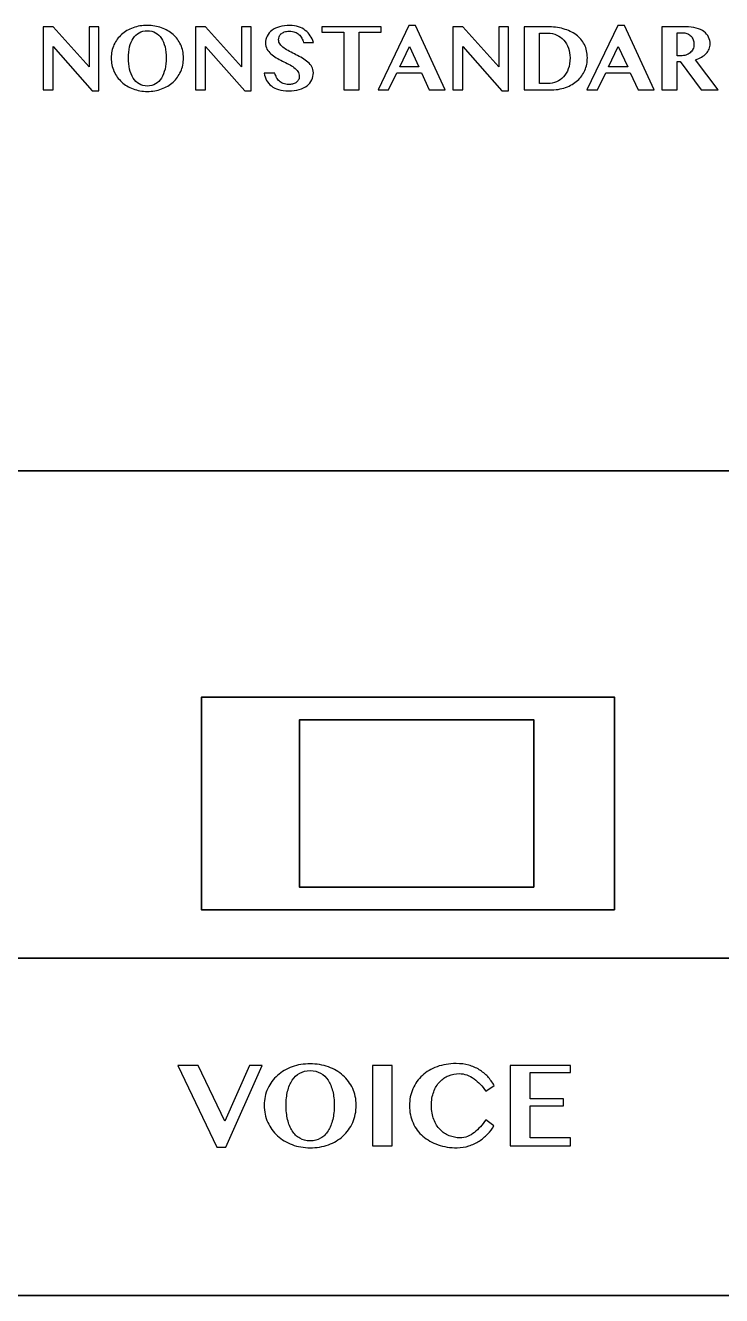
# Model space of a CAD drawing. Header units: millimetres. Extents: x -62 to 70, y -68 to 76.
# Drawn here: x -16.96 to 3.84, y -68.2 to -30.26 of the extents above; entities that cross this region are included whole.
import ezdxf

# ---------------------------------------------------------------- set-up
doc = ezdxf.new("R2010")
doc.units = ezdxf.units.MM
doc.header["$MEASUREMENT"] = 0
for name, color, linetype in [('Decorations', 7, 'Continuous'), ('Gold Things', 7, 'Continuous'), ('Parts Outlines', 7, 'Continuous'), ('Text', 7, 'Continuous')]:
    doc.layers.add(name, color=color, linetype=linetype)

msp = doc.modelspace()

# ---------------------------------------------------------------- linework, layer by layer
at = {"layer": 'Decorations', "color": 250, "lineweight": 35}
msp.add_open_spline([(47.2136, -54.2395), (47.2136, -54.2395), (47.2136, -54.9451), (47.2136, -54.9451), (47.2136, -54.9451), (47.2136, -54.9451), (47.2136, -60.901), (47.2136, -60.901), (47.2136, -60.901), (47.2136, -60.901), (49.0347, -62.9122), (49.0347, -62.9122), (49.0347, -62.9122), (49.0347, -62.9122), (49.0347, -67.3805), (49.0347, -67.3805), (49.0347, -67.3805), (49.0347, -67.3805), (49.0347, -68.2039), (49.0347, -68.2039), (49.0347, -68.2039), (49.0347, -68.2039), (-41.5673, -68.2039), (-41.5673, -68.2039), (-41.5673, -68.2039), (-41.5673, -68.2039), (-41.5673, -62.9122), (-41.5673, -62.9122), (-41.5673, -62.9122), (-41.5673, -62.9122), (-39.7462, -61.0746), (-39.7462, -61.0746), (-39.7462, -61.0746), (-39.7462, -61.0746), (-39.7462, -54.4456), (-39.7462, -54.4456)], degree=3, knots=[0, 0, 0, 0, 0.1, 0.1, 0.1, 0.1, 0.2, 0.2, 0.2, 0.2, 0.3, 0.3, 0.3, 0.3, 0.4, 0.4, 0.4, 0.4, 0.5, 0.5, 0.5, 0.5, 0.6, 0.6, 0.6, 0.6, 0.7, 0.7, 0.7, 0.7, 0.8, 0.8, 0.8, 0.8, 1, 1, 1, 1], dxfattribs=at)
at = {"layer": 'Gold Things', "color": 41, "lineweight": 35}
msp.add_open_spline([(-36.2479, -46.6548), (-36.2479, -46.6548), (-37.1078, -46.6255), (-37.1078, -46.6255), (-37.1078, -46.6255), (-37.1078, -46.6255), (-37.1078, -48.5834), (-37.1078, -48.5834), (-37.1078, -48.5834), (-37.1078, -48.5834), (-37.1078, -58.1201), (-37.1078, -58.1201), (-37.1078, -58.1201), (-37.1078, -58.1201), (44.8909, -58.1201), (44.8909, -58.1201), (44.8909, -58.1201), (44.8909, -58.1201), (44.8909, -50.7118), (44.8909, -50.7118), (44.8909, -50.7118), (44.8909, -50.7118), (44.8909, -48.9479), (44.8909, -48.9479), (44.8909, -48.9479), (44.8909, -48.9479), (44.8909, -46.9415), (44.8909, -46.9415), (44.8909, -46.9415), (44.8909, -46.9415), (44.0972, -46.9194), (44.0972, -46.9194), (44.0972, -46.9194), (35.6305, -51.0645), (29.6088, -43.568), (29.6088, -43.568), (29.6088, -43.568), (29.6088, -43.568), (-21.4312, -43.568), (-21.4312, -43.568), (-21.4312, -43.568), (-21.4312, -43.568), (-25.7527, -50.8592), (-34.7486, -47.5664), (-34.7486, -47.5664), (-34.7486, -47.5664), (-36.2479, -46.6548), (-36.2479, -46.6548)], degree=3, knots=[0, 0, 0, 0, 0.0769231, 0.0769231, 0.0769231, 0.0769231, 0.1538462, 0.1538462, 0.1538462, 0.1538462, 0.2307692, 0.2307692, 0.2307692, 0.2307692, 0.3076923, 0.3076923, 0.3076923, 0.3076923, 0.3846154, 0.3846154, 0.3846154, 0.3846154, 0.4615385, 0.4615385, 0.4615385, 0.4615385, 0.5384615, 0.5384615, 0.5384615, 0.5384615, 0.6153846, 0.6153846, 0.6153846, 0.6153846, 0.6923077, 0.6923077, 0.6923077, 0.6923077, 0.7692308, 0.7692308, 0.7692308, 0.7692308, 0.8461538, 0.8461538, 0.8461538, 0.8461538, 1, 1, 1, 1], dxfattribs=at)
at = {"layer": 'Gold Things', "color": 7, "lineweight": 35}
msp.add_open_spline([(0.647, -56.6797), (0.647, -56.6797), (-11.7003, -56.6797), (-11.7003, -56.6797), (-11.7003, -56.6797), (-11.7003, -56.6797), (-11.7003, -50.3297), (-11.7003, -50.3297), (-11.7003, -50.3297), (-11.7003, -50.3297), (0.647, -50.3297), (0.647, -50.3297), (0.647, -50.3297), (0.647, -50.3297), (0.647, -56.6797), (0.647, -56.6797)], degree=3, knots=[0, 0, 0, 0, 0.2, 0.2, 0.2, 0.2, 0.4, 0.4, 0.4, 0.4, 0.6, 0.6, 0.6, 0.6, 1, 1, 1, 1], dxfattribs=at)
at = {"layer": 'Gold Things', "color": 250, "lineweight": 35}
msp.add_open_spline([(47.3015, -54.2395), (47.3015, -54.2395), (47.3015, -54.9451), (47.3015, -54.9451), (47.3015, -54.9451), (47.3015, -54.9451), (47.3015, -60.901), (47.3015, -60.901), (47.3015, -60.901), (47.3015, -60.901), (49.1225, -62.9122), (49.1225, -62.9122), (49.1225, -62.9122), (49.1225, -62.9122), (49.1225, -67.3805), (49.1225, -67.3805), (49.1225, -67.3805), (49.1225, -67.3805), (49.1225, -68.2039), (49.1225, -68.2039), (49.1225, -68.2039), (49.1225, -68.2039), (-41.4794, -68.2039), (-41.4794, -68.2039), (-41.4794, -68.2039), (-41.4794, -68.2039), (-41.4794, -62.9122), (-41.4794, -62.9122), (-41.4794, -62.9122), (-41.4794, -62.9122), (-39.6583, -61.0746), (-39.6583, -61.0746), (-39.6583, -61.0746), (-39.6583, -61.0746), (-39.6583, -54.4456), (-39.6583, -54.4456)], degree=3, knots=[0, 0, 0, 0, 0.1, 0.1, 0.1, 0.1, 0.2, 0.2, 0.2, 0.2, 0.3, 0.3, 0.3, 0.3, 0.4, 0.4, 0.4, 0.4, 0.5, 0.5, 0.5, 0.5, 0.6, 0.6, 0.6, 0.6, 0.7, 0.7, 0.7, 0.7, 0.8, 0.8, 0.8, 0.8, 1, 1, 1, 1], dxfattribs=at)
at = {"layer": 'Parts Outlines', "color": 240, "lineweight": 35}
msp.add_open_spline([(-1.7687, -56.0048), (-1.7687, -56.0048), (-8.7687, -56.0048), (-8.7687, -56.0048), (-8.7687, -56.0048), (-8.7687, -56.0048), (-8.7687, -51.0046), (-8.7687, -51.0046), (-8.7687, -51.0046), (-8.7687, -51.0046), (-1.7687, -51.0046), (-1.7687, -51.0046), (-1.7687, -51.0046), (-1.7687, -51.0046), (-1.7687, -56.0048), (-1.7687, -56.0048)], degree=3, knots=[0, 0, 0, 0, 0.2, 0.2, 0.2, 0.2, 0.4, 0.4, 0.4, 0.4, 0.6, 0.6, 0.6, 0.6, 1, 1, 1, 1], dxfattribs=at)
at = {"layer": 'Parts Outlines', "color": 250, "lineweight": 35}
msp.add_open_spline([(47.2136, -54.2395), (47.2136, -54.2395), (47.2136, -54.9451), (47.2136, -54.9451), (47.2136, -54.9451), (47.2136, -54.9451), (47.2136, -60.901), (47.2136, -60.901), (47.2136, -60.901), (47.2136, -60.901), (49.0347, -62.9119), (49.0347, -62.9119), (49.0347, -62.9119), (49.0347, -62.9119), (49.0347, -67.3805), (49.0347, -67.3805), (49.0347, -67.3805), (49.0347, -67.3805), (49.0347, -68.2039), (49.0347, -68.2039), (49.0347, -68.2039), (49.0347, -68.2039), (-41.5673, -68.2039), (-41.5673, -68.2039), (-41.5673, -68.2039), (-41.5673, -68.2039), (-41.5673, -62.9122), (-41.5673, -62.9122), (-41.5673, -62.9122), (-41.5673, -62.9122), (-39.7462, -61.0746), (-39.7462, -61.0746), (-39.7462, -61.0746), (-39.7462, -61.0746), (-39.7462, -54.4456), (-39.7462, -54.4456)], degree=3, knots=[0, 0, 0, 0, 0.1, 0.1, 0.1, 0.1, 0.2, 0.2, 0.2, 0.2, 0.3, 0.3, 0.3, 0.3, 0.4, 0.4, 0.4, 0.4, 0.5, 0.5, 0.5, 0.5, 0.6, 0.6, 0.6, 0.6, 0.7, 0.7, 0.7, 0.7, 0.8, 0.8, 0.8, 0.8, 1, 1, 1, 1], dxfattribs=at)
at = {"layer": 'Text', "color": 250}
for points, knots in [([(-16.4279, -30.302), (-16.4279, -30.302), (-16.1304, -30.302), (-16.1304, -30.302), (-16.1304, -30.302), (-16.1304, -30.302), (-15.0541, -31.5036), (-15.0541, -31.5036), (-15.0541, -31.5036), (-15.0541, -31.5036), (-15.0541, -30.302), (-15.0541, -30.302), (-15.0541, -30.302), (-15.0541, -30.302), (-14.7642, -30.302), (-14.7642, -30.302), (-14.7642, -30.302), (-14.7642, -30.302), (-14.7642, -32.2195), (-14.7642, -32.2195), (-14.7642, -32.2195), (-14.7642, -32.2195), (-14.9632, -32.2195), (-14.9632, -32.2195), (-14.9632, -32.2195), (-14.9632, -32.2195), (-16.1342, -30.8932), (-16.1342, -30.8932), (-16.1342, -30.8932), (-16.1342, -30.8932), (-16.1342, -32.1913), (-16.1342, -32.1913), (-16.1342, -32.1913), (-16.1342, -32.1913), (-16.4279, -32.1913), (-16.4279, -32.1913), (-16.4279, -32.1913), (-16.4279, -32.1913), (-16.4279, -30.302), (-16.4279, -30.302)], [0, 0, 0, 0, 0.0909091, 0.0909091, 0.0909091, 0.0909091, 0.1818182, 0.1818182, 0.1818182, 0.1818182, 0.2727273, 0.2727273, 0.2727273, 0.2727273, 0.3636364, 0.3636364, 0.3636364, 0.3636364, 0.4545455, 0.4545455, 0.4545455, 0.4545455, 0.5454545, 0.5454545, 0.5454545, 0.5454545, 0.6363636, 0.6363636, 0.6363636, 0.6363636, 0.7272727, 0.7272727, 0.7272727, 0.7272727, 0.8181818, 0.8181818, 0.8181818, 0.8181818, 1, 1, 1, 1]), ([(-13.3185, -32.233), (-13.4713, -32.233), (-13.6134, -32.2085), (-13.7448, -32.1589), (-13.7448, -32.1589), (-13.8763, -32.11), (-13.9903, -32.0411), (-14.0868, -31.9525), (-14.0868, -31.9525), (-14.1836, -31.864), (-14.2595, -31.7589), (-14.3152, -31.637), (-14.3152, -31.637), (-14.3708, -31.515), (-14.3985, -31.381), (-14.3985, -31.2342), (-14.3985, -31.2342), (-14.3985, -31.0902), (-14.3708, -30.959), (-14.3152, -30.8401), (-14.3152, -30.8401), (-14.2595, -30.7216), (-14.1836, -30.6193), (-14.0868, -30.5335), (-14.0868, -30.5335), (-13.9903, -30.4474), (-13.8763, -30.3809), (-13.7448, -30.3333), (-13.7448, -30.3333), (-13.6134, -30.2861), (-13.4713, -30.2624), (-13.3185, -30.2624), (-13.3185, -30.2624), (-13.1669, -30.2624), (-13.0252, -30.2865), (-12.893, -30.3344), (-12.893, -30.3344), (-12.7611, -30.3823), (-12.6467, -30.4491), (-12.5502, -30.5342), (-12.5502, -30.5342), (-12.4534, -30.6196), (-12.3775, -30.7216), (-12.3218, -30.8401), (-12.3218, -30.8401), (-12.2662, -30.959), (-12.2385, -31.0892), (-12.2385, -31.2308), (-12.2385, -31.2308), (-12.2385, -31.381), (-12.2662, -31.5178), (-12.3218, -31.6408), (-12.3218, -31.6408), (-12.3775, -31.7641), (-12.4534, -31.8695), (-12.5502, -31.9574), (-12.5502, -31.9574), (-12.6467, -32.0452), (-12.7611, -32.1131), (-12.893, -32.161), (-12.893, -32.161), (-13.0252, -32.2088), (-13.1669, -32.233), (-13.3185, -32.233)], [0, 0, 0, 0, 0.0588235, 0.0588235, 0.0588235, 0.0588235, 0.1176471, 0.1176471, 0.1176471, 0.1176471, 0.1764706, 0.1764706, 0.1764706, 0.1764706, 0.2352941, 0.2352941, 0.2352941, 0.2352941, 0.2941176, 0.2941176, 0.2941176, 0.2941176, 0.3529412, 0.3529412, 0.3529412, 0.3529412, 0.4117647, 0.4117647, 0.4117647, 0.4117647, 0.4705882, 0.4705882, 0.4705882, 0.4705882, 0.5294118, 0.5294118, 0.5294118, 0.5294118, 0.5882353, 0.5882353, 0.5882353, 0.5882353, 0.6470588, 0.6470588, 0.6470588, 0.6470588, 0.7058824, 0.7058824, 0.7058824, 0.7058824, 0.7647059, 0.7647059, 0.7647059, 0.7647059, 0.8235294, 0.8235294, 0.8235294, 0.8235294, 0.8823529, 0.8823529, 0.8823529, 0.8823529, 1, 1, 1, 1]), ([(-11.8747, -30.302), (-11.8747, -30.302), (-11.5772, -30.302), (-11.5772, -30.302), (-11.5772, -30.302), (-11.5772, -30.302), (-10.5009, -31.5036), (-10.5009, -31.5036), (-10.5009, -31.5036), (-10.5009, -31.5036), (-10.5009, -30.302), (-10.5009, -30.302), (-10.5009, -30.302), (-10.5009, -30.302), (-10.211, -30.302), (-10.211, -30.302), (-10.211, -30.302), (-10.211, -30.302), (-10.211, -32.2195), (-10.211, -32.2195), (-10.211, -32.2195), (-10.211, -32.2195), (-10.41, -32.2195), (-10.41, -32.2195), (-10.41, -32.2195), (-10.41, -32.2195), (-11.581, -30.8932), (-11.581, -30.8932), (-11.581, -30.8932), (-11.581, -30.8932), (-11.581, -32.1913), (-11.581, -32.1913), (-11.581, -32.1913), (-11.581, -32.1913), (-11.8747, -32.1913), (-11.8747, -32.1913), (-11.8747, -32.1913), (-11.8747, -32.1913), (-11.8747, -30.302), (-11.8747, -30.302)], [0, 0, 0, 0, 0.0909091, 0.0909091, 0.0909091, 0.0909091, 0.1818182, 0.1818182, 0.1818182, 0.1818182, 0.2727273, 0.2727273, 0.2727273, 0.2727273, 0.3636364, 0.3636364, 0.3636364, 0.3636364, 0.4545455, 0.4545455, 0.4545455, 0.4545455, 0.5454545, 0.5454545, 0.5454545, 0.5454545, 0.6363636, 0.6363636, 0.6363636, 0.6363636, 0.7272727, 0.7272727, 0.7272727, 0.7272727, 0.8181818, 0.8181818, 0.8181818, 0.8181818, 1, 1, 1, 1]), ([(-9.0969, -32.2195), (-9.2106, -32.2195), (-9.3098, -32.2064), (-9.3944, -32.1799), (-9.3944, -32.1799), (-9.4789, -32.1534), (-9.5513, -32.1169), (-9.6114, -32.07), (-9.6114, -32.07), (-9.6714, -32.0232), (-9.7191, -31.9677), (-9.7544, -31.9033), (-9.7544, -31.9033), (-9.7897, -31.8388), (-9.8138, -31.7682), (-9.8264, -31.691), (-9.8264, -31.691), (-9.8264, -31.691), (-9.5043, -31.691), (-9.5043, -31.691), (-9.5043, -31.691), (-9.4929, -31.7389), (-9.4765, -31.7834), (-9.455, -31.8237), (-9.455, -31.8237), (-9.4335, -31.864), (-9.4064, -31.8995), (-9.3735, -31.9298), (-9.3735, -31.9298), (-9.3406, -31.9601), (-9.3019, -31.9839), (-9.2569, -32.0008), (-9.2569, -32.0008), (-9.2121, -32.018), (-9.1601, -32.0266), (-9.1007, -32.0266), (-9.1007, -32.0266), (-9.0616, -32.0266), (-9.0226, -32.0225), (-8.9841, -32.0142), (-8.9841, -32.0142), (-8.9456, -32.0059), (-8.9112, -31.9922), (-8.8809, -31.9735), (-8.8809, -31.9735), (-8.8506, -31.9543), (-8.8259, -31.9298), (-8.807, -31.8995), (-8.807, -31.8995), (-8.788, -31.8692), (-8.7786, -31.832), (-8.7786, -31.7875), (-8.7786, -31.7875), (-8.7786, -31.732), (-8.793, -31.6824), (-8.8221, -31.639), (-8.8221, -31.639), (-8.8513, -31.5953), (-8.8893, -31.5557), (-8.9369, -31.5195), (-8.9369, -31.5195), (-8.9841, -31.4837), (-9.0378, -31.4502), (-9.0977, -31.4192), (-9.0977, -31.4192), (-9.1579, -31.3882), (-9.2194, -31.3572), (-9.2826, -31.3262), (-9.2826, -31.3262), (-9.3458, -31.2952), (-9.4073, -31.2628), (-9.4674, -31.2287), (-9.4674, -31.2287), (-9.5274, -31.1946), (-9.5811, -31.1564), (-9.6283, -31.114), (-9.6283, -31.114), (-9.6758, -31.0716), (-9.7139, -31.0241), (-9.743, -30.971), (-9.743, -30.971), (-9.7721, -30.918), (-9.7866, -30.8566), (-9.7866, -30.7871), (-9.7866, -30.7871), (-9.7866, -30.7126), (-9.7702, -30.6431), (-9.7373, -30.579), (-9.7373, -30.579), (-9.7044, -30.5142), (-9.6569, -30.4587), (-9.5942, -30.4122), (-9.5942, -30.4122), (-9.5318, -30.3654), (-9.4557, -30.3289), (-9.3659, -30.302), (-9.3659, -30.302), (-9.2762, -30.2758), (-9.1739, -30.2624), (-9.059, -30.2624), (-9.059, -30.2624), (-8.9642, -30.2624), (-8.8783, -30.2758), (-8.8013, -30.302), (-8.8013, -30.302), (-8.7243, -30.3289), (-8.6564, -30.3647), (-8.5975, -30.4102), (-8.5975, -30.4102), (-8.539, -30.4556), (-8.4893, -30.5094), (-8.4489, -30.5714), (-8.4489, -30.5714), (-8.4084, -30.6331), (-8.3775, -30.6996), (-8.356, -30.7702), (-8.356, -30.7702), (-8.356, -30.7702), (-8.6478, -30.7702), (-8.6478, -30.7702), (-8.6478, -30.7702), (-8.6642, -30.7247), (-8.6835, -30.6816), (-8.7057, -30.6413), (-8.7057, -30.6413), (-8.7277, -30.601), (-8.7551, -30.5655), (-8.788, -30.5352), (-8.788, -30.5352), (-8.8209, -30.5049), (-8.8604, -30.4804), (-8.9065, -30.4622), (-8.9065, -30.4622), (-8.9525, -30.4439), (-9.0078, -30.435), (-9.0723, -30.435), (-9.0723, -30.435), (-9.1329, -30.435), (-9.1837, -30.4425), (-9.2249, -30.4584), (-9.2249, -30.4584), (-9.2659, -30.4742), (-9.2989, -30.4946), (-9.3243, -30.519), (-9.3243, -30.519), (-9.3496, -30.5438), (-9.3678, -30.571), (-9.3792, -30.6007), (-9.3792, -30.6007), (-9.3906, -30.6303), (-9.3963, -30.6596), (-9.3963, -30.6885), (-9.3963, -30.6885), (-9.3963, -30.7392), (-9.3815, -30.785), (-9.3517, -30.826), (-9.3517, -30.826), (-9.322, -30.867), (-9.2829, -30.9049), (-9.2342, -30.9397), (-9.2342, -30.9397), (-9.1856, -30.9745), (-9.1301, -31.0079), (-9.0674, -31.0403), (-9.0674, -31.0403), (-9.0051, -31.0723), (-8.9415, -31.105), (-8.8771, -31.1378), (-8.8771, -31.1378), (-8.8127, -31.1705), (-8.7491, -31.2046), (-8.6867, -31.2401), (-8.6867, -31.2401), (-8.624, -31.2756), (-8.5686, -31.3145), (-8.52, -31.3576), (-8.52, -31.3576), (-8.4713, -31.4006), (-8.4322, -31.4478), (-8.4025, -31.4995), (-8.4025, -31.4995), (-8.3727, -31.5515), (-8.3579, -31.6101), (-8.3579, -31.6759), (-8.3579, -31.6759), (-8.3579, -31.7531), (-8.3738, -31.8247), (-8.4053, -31.8909), (-8.4053, -31.8909), (-8.4368, -31.9574), (-8.4838, -32.0149), (-8.5465, -32.0635), (-8.5465, -32.0635), (-8.6089, -32.112), (-8.6861, -32.1503), (-8.7777, -32.1782), (-8.7777, -32.1782), (-8.8692, -32.2057), (-8.9756, -32.2195), (-9.0969, -32.2195)], [0, 0, 0, 0, 0.0196078, 0.0196078, 0.0196078, 0.0196078, 0.0392157, 0.0392157, 0.0392157, 0.0392157, 0.0588235, 0.0588235, 0.0588235, 0.0588235, 0.0784314, 0.0784314, 0.0784314, 0.0784314, 0.0980392, 0.0980392, 0.0980392, 0.0980392, 0.1176471, 0.1176471, 0.1176471, 0.1176471, 0.1372549, 0.1372549, 0.1372549, 0.1372549, 0.1568627, 0.1568627, 0.1568627, 0.1568627, 0.1764706, 0.1764706, 0.1764706, 0.1764706, 0.1960784, 0.1960784, 0.1960784, 0.1960784, 0.2156863, 0.2156863, 0.2156863, 0.2156863, 0.2352941, 0.2352941, 0.2352941, 0.2352941, 0.254902, 0.254902, 0.254902, 0.254902, 0.2745098, 0.2745098, 0.2745098, 0.2745098, 0.2941176, 0.2941176, 0.2941176, 0.2941176, 0.3137255, 0.3137255, 0.3137255, 0.3137255, 0.3333333, 0.3333333, 0.3333333, 0.3333333, 0.3529412, 0.3529412, 0.3529412, 0.3529412, 0.372549, 0.372549, 0.372549, 0.372549, 0.3921569, 0.3921569, 0.3921569, 0.3921569, 0.4117647, 0.4117647, 0.4117647, 0.4117647, 0.4313725, 0.4313725, 0.4313725, 0.4313725, 0.4509804, 0.4509804, 0.4509804, 0.4509804, 0.4705882, 0.4705882, 0.4705882, 0.4705882, 0.4901961, 0.4901961, 0.4901961, 0.4901961, 0.5098039, 0.5098039, 0.5098039, 0.5098039, 0.5294118, 0.5294118, 0.5294118, 0.5294118, 0.5490196, 0.5490196, 0.5490196, 0.5490196, 0.5686275, 0.5686275, 0.5686275, 0.5686275, 0.5882353, 0.5882353, 0.5882353, 0.5882353, 0.6078431, 0.6078431, 0.6078431, 0.6078431, 0.627451, 0.627451, 0.627451, 0.627451, 0.6470588, 0.6470588, 0.6470588, 0.6470588, 0.6666667, 0.6666667, 0.6666667, 0.6666667, 0.6862745, 0.6862745, 0.6862745, 0.6862745, 0.7058824, 0.7058824, 0.7058824, 0.7058824, 0.7254902, 0.7254902, 0.7254902, 0.7254902, 0.745098, 0.745098, 0.745098, 0.745098, 0.7647059, 0.7647059, 0.7647059, 0.7647059, 0.7843137, 0.7843137, 0.7843137, 0.7843137, 0.8039216, 0.8039216, 0.8039216, 0.8039216, 0.8235294, 0.8235294, 0.8235294, 0.8235294, 0.8431373, 0.8431373, 0.8431373, 0.8431373, 0.8627451, 0.8627451, 0.8627451, 0.8627451, 0.8823529, 0.8823529, 0.8823529, 0.8823529, 0.9019608, 0.9019608, 0.9019608, 0.9019608, 0.9215686, 0.9215686, 0.9215686, 0.9215686, 0.9411765, 0.9411765, 0.9411765, 0.9411765, 0.9607843, 0.9607843, 0.9607843, 0.9607843, 1, 1, 1, 1]), ([(-6.3324, -30.302), (-6.3324, -30.302), (-6.3324, -30.4632), (-6.3324, -30.4632), (-6.3324, -30.4632), (-6.3324, -30.4632), (-6.9861, -30.4632), (-6.9861, -30.4632), (-6.9861, -30.4632), (-6.9861, -30.4632), (-6.9861, -32.1913), (-6.9861, -32.1913), (-6.9861, -32.1913), (-6.9861, -32.1913), (-7.4484, -32.1913), (-7.4484, -32.1913), (-7.4484, -32.1913), (-7.4484, -32.1913), (-7.4484, -30.4632), (-7.4484, -30.4632), (-7.4484, -30.4632), (-7.4484, -30.4632), (-8.104, -30.4632), (-8.104, -30.4632), (-8.104, -30.4632), (-8.104, -30.4632), (-8.104, -30.302), (-8.104, -30.302), (-8.104, -30.302), (-8.104, -30.302), (-6.3324, -30.302), (-6.3324, -30.302)], [0, 0, 0, 0, 0.1111111, 0.1111111, 0.1111111, 0.1111111, 0.2222222, 0.2222222, 0.2222222, 0.2222222, 0.3333333, 0.3333333, 0.3333333, 0.3333333, 0.4444444, 0.4444444, 0.4444444, 0.4444444, 0.5555556, 0.5555556, 0.5555556, 0.5555556, 0.6666667, 0.6666667, 0.6666667, 0.6666667, 0.7777778, 0.7777778, 0.7777778, 0.7777778, 1, 1, 1, 1]), ([(-5.3035, -30.2624), (-5.3035, -30.2624), (-4.4186, -32.1913), (-4.4186, -32.1913), (-4.4186, -32.1913), (-4.4186, -32.1913), (-4.8923, -32.1913), (-4.8923, -32.1913), (-4.8923, -32.1913), (-4.8923, -32.1913), (-5.1292, -31.6759), (-5.1292, -31.6759), (-5.1292, -31.6759), (-5.1292, -31.6759), (-5.8625, -31.6759), (-5.8625, -31.6759), (-5.8625, -31.6759), (-5.8625, -31.6759), (-6.1107, -32.1913), (-6.1107, -32.1913), (-6.1107, -32.1913), (-6.1107, -32.1913), (-6.4252, -32.1913), (-6.4252, -32.1913), (-6.4252, -32.1913), (-6.4252, -32.1913), (-5.5043, -30.2624), (-5.5043, -30.2624), (-5.5043, -30.2624), (-5.5043, -30.2624), (-5.3035, -30.2624), (-5.3035, -30.2624)], [0, 0, 0, 0, 0.1111111, 0.1111111, 0.1111111, 0.1111111, 0.2222222, 0.2222222, 0.2222222, 0.2222222, 0.3333333, 0.3333333, 0.3333333, 0.3333333, 0.4444444, 0.4444444, 0.4444444, 0.4444444, 0.5555556, 0.5555556, 0.5555556, 0.5555556, 0.6666667, 0.6666667, 0.6666667, 0.6666667, 0.7777778, 0.7777778, 0.7777778, 0.7777778, 1, 1, 1, 1]), ([(-4.1875, -30.302), (-4.1875, -30.302), (-3.89, -30.302), (-3.89, -30.302), (-3.89, -30.302), (-3.89, -30.302), (-2.8137, -31.5036), (-2.8137, -31.5036), (-2.8137, -31.5036), (-2.8137, -31.5036), (-2.8137, -30.302), (-2.8137, -30.302), (-2.8137, -30.302), (-2.8137, -30.302), (-2.5238, -30.302), (-2.5238, -30.302), (-2.5238, -30.302), (-2.5238, -30.302), (-2.5238, -32.2195), (-2.5238, -32.2195), (-2.5238, -32.2195), (-2.5238, -32.2195), (-2.7228, -32.2195), (-2.7228, -32.2195), (-2.7228, -32.2195), (-2.7228, -32.2195), (-3.8938, -30.8932), (-3.8938, -30.8932), (-3.8938, -30.8932), (-3.8938, -30.8932), (-3.8938, -32.1913), (-3.8938, -32.1913), (-3.8938, -32.1913), (-3.8938, -32.1913), (-4.1875, -32.1913), (-4.1875, -32.1913), (-4.1875, -32.1913), (-4.1875, -32.1913), (-4.1875, -30.302), (-4.1875, -30.302)], [0, 0, 0, 0, 0.0909091, 0.0909091, 0.0909091, 0.0909091, 0.1818182, 0.1818182, 0.1818182, 0.1818182, 0.2727273, 0.2727273, 0.2727273, 0.2727273, 0.3636364, 0.3636364, 0.3636364, 0.3636364, 0.4545455, 0.4545455, 0.4545455, 0.4545455, 0.5454545, 0.5454545, 0.5454545, 0.5454545, 0.6363636, 0.6363636, 0.6363636, 0.6363636, 0.7272727, 0.7272727, 0.7272727, 0.7272727, 0.8181818, 0.8181818, 0.8181818, 0.8181818, 1, 1, 1, 1]), ([(-2.0596, -30.302), (-2.0596, -30.302), (-1.3737, -30.302), (-1.3737, -30.302), (-1.3737, -30.302), (-1.1968, -30.302), (-1.0345, -30.3227), (-0.8867, -30.3637), (-0.8867, -30.3637), (-0.7389, -30.4047), (-0.612, -30.4653), (-0.5059, -30.5445), (-0.5059, -30.5445), (-0.3997, -30.6244), (-0.3171, -30.7216), (-0.2576, -30.8367), (-0.2576, -30.8367), (-0.1982, -30.9514), (-0.1686, -31.0826), (-0.1686, -31.2308), (-0.1686, -31.2308), (-0.1686, -31.3631), (-0.1936, -31.4881), (-0.2433, -31.6049), (-0.2433, -31.6049), (-0.2933, -31.7217), (-0.3663, -31.8233), (-0.4623, -31.9098), (-0.4623, -31.9098), (-0.5582, -31.9963), (-0.6767, -32.0648), (-0.8176, -32.1155), (-0.8176, -32.1155), (-0.9584, -32.1661), (-1.1191, -32.1913), (-1.2998, -32.1913), (-1.2998, -32.1913), (-1.2998, -32.1913), (-2.0596, -32.1913), (-2.0596, -32.1913), (-2.0596, -32.1913), (-2.0596, -32.1913), (-2.0596, -30.302), (-2.0596, -30.302)], [0, 0, 0, 0, 0.0833333, 0.0833333, 0.0833333, 0.0833333, 0.1666667, 0.1666667, 0.1666667, 0.1666667, 0.25, 0.25, 0.25, 0.25, 0.3333333, 0.3333333, 0.3333333, 0.3333333, 0.4166667, 0.4166667, 0.4166667, 0.4166667, 0.5, 0.5, 0.5, 0.5, 0.5833333, 0.5833333, 0.5833333, 0.5833333, 0.6666667, 0.6666667, 0.6666667, 0.6666667, 0.75, 0.75, 0.75, 0.75, 0.8333333, 0.8333333, 0.8333333, 0.8333333, 1, 1, 1, 1]), ([(0.9398, -30.2624), (0.9398, -30.2624), (1.8245, -32.1913), (1.8245, -32.1913), (1.8245, -32.1913), (1.8245, -32.1913), (1.3508, -32.1913), (1.3508, -32.1913), (1.3508, -32.1913), (1.3508, -32.1913), (1.1141, -31.6759), (1.1141, -31.6759), (1.1141, -31.6759), (1.1141, -31.6759), (0.3806, -31.6759), (0.3806, -31.6759), (0.3806, -31.6759), (0.3806, -31.6759), (0.1327, -32.1913), (0.1327, -32.1913), (0.1327, -32.1913), (0.1327, -32.1913), (-0.1818, -32.1913), (-0.1818, -32.1913), (-0.1818, -32.1913), (-0.1818, -32.1913), (0.7389, -30.2624), (0.7389, -30.2624), (0.7389, -30.2624), (0.7389, -30.2624), (0.9398, -30.2624), (0.9398, -30.2624)], [0, 0, 0, 0, 0.1111111, 0.1111111, 0.1111111, 0.1111111, 0.2222222, 0.2222222, 0.2222222, 0.2222222, 0.3333333, 0.3333333, 0.3333333, 0.3333333, 0.4444444, 0.4444444, 0.4444444, 0.4444444, 0.5555556, 0.5555556, 0.5555556, 0.5555556, 0.6666667, 0.6666667, 0.6666667, 0.6666667, 0.7777778, 0.7777778, 0.7777778, 0.7777778, 1, 1, 1, 1]), ([(2.0556, -30.302), (2.0556, -30.302), (2.7664, -30.302), (2.7664, -30.302), (2.7664, -30.302), (2.8887, -30.302), (2.9958, -30.3151), (3.0875, -30.3409), (3.0875, -30.3409), (3.1791, -30.3668), (3.2556, -30.4026), (3.3166, -30.4481), (3.3166, -30.4481), (3.3779, -30.4935), (3.4237, -30.548), (3.454, -30.611), (3.454, -30.611), (3.4843, -30.6741), (3.4995, -30.743), (3.4995, -30.8174), (3.4995, -30.8174), (3.4995, -30.8704), (3.4892, -30.9211), (3.4681, -30.969), (3.4681, -30.969), (3.4475, -31.0172), (3.4182, -31.0613), (3.3803, -31.1019), (3.3803, -31.1019), (3.3424, -31.1422), (3.2969, -31.1781), (3.2439, -31.2098), (3.2439, -31.2098), (3.1908, -31.2415), (3.1319, -31.2673), (3.0675, -31.2873), (3.0675, -31.2873), (3.0675, -31.2873), (3.7403, -32.1913), (3.7403, -32.1913), (3.7403, -32.1913), (3.7403, -32.1913), (3.2363, -32.1913), (3.2363, -32.1913), (3.2363, -32.1913), (3.2363, -32.1913), (2.6014, -31.3369), (2.6014, -31.3369), (2.6014, -31.3369), (2.6014, -31.3369), (2.52, -31.3369), (2.52, -31.3369), (2.52, -31.3369), (2.52, -31.3369), (2.52, -32.1913), (2.52, -32.1913), (2.52, -32.1913), (2.52, -32.1913), (2.0556, -32.1913), (2.0556, -32.1913), (2.0556, -32.1913), (2.0556, -32.1913), (2.0556, -30.302), (2.0556, -30.302)], [0, 0, 0, 0, 0.0588235, 0.0588235, 0.0588235, 0.0588235, 0.1176471, 0.1176471, 0.1176471, 0.1176471, 0.1764706, 0.1764706, 0.1764706, 0.1764706, 0.2352941, 0.2352941, 0.2352941, 0.2352941, 0.2941176, 0.2941176, 0.2941176, 0.2941176, 0.3529412, 0.3529412, 0.3529412, 0.3529412, 0.4117647, 0.4117647, 0.4117647, 0.4117647, 0.4705882, 0.4705882, 0.4705882, 0.4705882, 0.5294118, 0.5294118, 0.5294118, 0.5294118, 0.5882353, 0.5882353, 0.5882353, 0.5882353, 0.6470588, 0.6470588, 0.6470588, 0.6470588, 0.7058824, 0.7058824, 0.7058824, 0.7058824, 0.7647059, 0.7647059, 0.7647059, 0.7647059, 0.8235294, 0.8235294, 0.8235294, 0.8235294, 0.8823529, 0.8823529, 0.8823529, 0.8823529, 1, 1, 1, 1]), ([(-13.3185, -32.0738), (-13.3185, -32.0738), (-13.3185, -32.0738), (-13.3185, -32.0738), (-13.3185, -32.0738), (-13.2263, -32.0738), (-13.1452, -32.0528), (-13.0749, -32.0114), (-13.0749, -32.0114), (-13.005, -31.9694), (-12.9461, -31.9112), (-12.8989, -31.8361), (-12.8989, -31.8361), (-12.8514, -31.761), (-12.8155, -31.6721), (-12.7907, -31.5698), (-12.7907, -31.5698), (-12.7663, -31.4675), (-12.7539, -31.3555), (-12.7539, -31.2342), (-12.7539, -31.2342), (-12.7539, -31.1157), (-12.7663, -31.0065), (-12.7907, -30.9066), (-12.7907, -30.9066), (-12.8155, -30.8067), (-12.8514, -30.7209), (-12.8989, -30.6489), (-12.8989, -30.6489), (-12.9461, -30.5769), (-13.005, -30.5211), (-13.0749, -30.4811), (-13.0749, -30.4811), (-13.1452, -30.4415), (-13.2263, -30.4215), (-13.3185, -30.4215), (-13.3185, -30.4215), (-13.412, -30.4215), (-13.4939, -30.4415), (-13.5638, -30.4811), (-13.5638, -30.4811), (-13.6341, -30.5211), (-13.693, -30.5769), (-13.741, -30.6489), (-13.741, -30.6489), (-13.7891, -30.7209), (-13.8251, -30.8067), (-13.8491, -30.9066), (-13.8491, -30.9066), (-13.873, -31.0065), (-13.8851, -31.1157), (-13.8851, -31.2342), (-13.8851, -31.2342), (-13.8851, -31.3555), (-13.873, -31.4675), (-13.8491, -31.5698), (-13.8491, -31.5698), (-13.8251, -31.6721), (-13.7891, -31.761), (-13.741, -31.8361), (-13.741, -31.8361), (-13.693, -31.9112), (-13.6341, -31.9694), (-13.5638, -32.0114), (-13.5638, -32.0114), (-13.4939, -32.0528), (-13.412, -32.0738), (-13.3185, -32.0738)], [0, 0, 0, 0, 0.0555556, 0.0555556, 0.0555556, 0.0555556, 0.1111111, 0.1111111, 0.1111111, 0.1111111, 0.1666667, 0.1666667, 0.1666667, 0.1666667, 0.2222222, 0.2222222, 0.2222222, 0.2222222, 0.2777778, 0.2777778, 0.2777778, 0.2777778, 0.3333333, 0.3333333, 0.3333333, 0.3333333, 0.3888889, 0.3888889, 0.3888889, 0.3888889, 0.4444444, 0.4444444, 0.4444444, 0.4444444, 0.5, 0.5, 0.5, 0.5, 0.5555556, 0.5555556, 0.5555556, 0.5555556, 0.6111111, 0.6111111, 0.6111111, 0.6111111, 0.6666667, 0.6666667, 0.6666667, 0.6666667, 0.7222222, 0.7222222, 0.7222222, 0.7222222, 0.7777778, 0.7777778, 0.7777778, 0.7777778, 0.8333333, 0.8333333, 0.8333333, 0.8333333, 0.8888889, 0.8888889, 0.8888889, 0.8888889, 1, 1, 1, 1]), ([(-1.5954, -31.998), (-1.5954, -31.998), (-1.5954, -31.998), (-1.5954, -31.998), (-1.5954, -31.998), (-1.5954, -31.998), (-1.349, -31.998), (-1.349, -31.998), (-1.349, -31.998), (-1.2581, -31.998), (-1.1725, -31.9811), (-1.0922, -31.9477), (-1.0922, -31.9477), (-1.0121, -31.9143), (-0.9417, -31.865), (-0.881, -31.7999), (-0.881, -31.7999), (-0.8204, -31.7348), (-0.7727, -31.6552), (-0.7381, -31.5601), (-0.7381, -31.5601), (-0.7033, -31.4657), (-0.6859, -31.3569), (-0.6859, -31.2342), (-0.6859, -31.2342), (-0.6859, -31.1281), (-0.7022, -31.0299), (-0.7351, -30.9397), (-0.7351, -30.9397), (-0.768, -30.8494), (-0.8138, -30.7712), (-0.8724, -30.7047), (-0.8724, -30.7047), (-0.9313, -30.6386), (-1.0013, -30.5866), (-1.0829, -30.5493), (-1.0829, -30.5493), (-1.1642, -30.5121), (-1.2531, -30.4935), (-1.349, -30.4935), (-1.349, -30.4935), (-1.349, -30.4935), (-1.5954, -30.4935), (-1.5954, -30.4935), (-1.5954, -30.4935), (-1.5954, -30.4935), (-1.5954, -31.998), (-1.5954, -31.998)], [0, 0, 0, 0, 0.0769231, 0.0769231, 0.0769231, 0.0769231, 0.1538462, 0.1538462, 0.1538462, 0.1538462, 0.2307692, 0.2307692, 0.2307692, 0.2307692, 0.3076923, 0.3076923, 0.3076923, 0.3076923, 0.3846154, 0.3846154, 0.3846154, 0.3846154, 0.4615385, 0.4615385, 0.4615385, 0.4615385, 0.5384615, 0.5384615, 0.5384615, 0.5384615, 0.6153846, 0.6153846, 0.6153846, 0.6153846, 0.6923077, 0.6923077, 0.6923077, 0.6923077, 0.7692308, 0.7692308, 0.7692308, 0.7692308, 0.8461538, 0.8461538, 0.8461538, 0.8461538, 1, 1, 1, 1]), ([(2.52, -31.1719), (2.52, -31.1719), (2.52, -31.1719), (2.52, -31.1719), (2.52, -31.1719), (2.52, -31.1719), (2.6203, -31.1719), (2.6203, -31.1719), (2.6203, -31.1719), (2.6771, -31.1719), (2.7295, -31.164), (2.7777, -31.1481), (2.7777, -31.1481), (2.8256, -31.1323), (2.8673, -31.1095), (2.9028, -31.0799), (2.9028, -31.0799), (2.9379, -31.0503), (2.9658, -31.0144), (2.9862, -30.9721), (2.9862, -30.9721), (3.0062, -30.9297), (3.0165, -30.8815), (3.0165, -30.827), (3.0165, -30.827), (3.0165, -30.7778), (3.0089, -30.7323), (2.9937, -30.6906), (2.9937, -30.6906), (2.9786, -30.6489), (2.9569, -30.6127), (2.9293, -30.5824), (2.9293, -30.5824), (2.9014, -30.5521), (2.869, -30.5287), (2.8315, -30.5114), (2.8315, -30.5114), (2.7943, -30.4946), (2.7529, -30.486), (2.7075, -30.486), (2.7075, -30.486), (2.7075, -30.486), (2.52, -30.486), (2.52, -30.486), (2.52, -30.486), (2.52, -30.486), (2.52, -31.1719), (2.52, -31.1719)], [0, 0, 0, 0, 0.0769231, 0.0769231, 0.0769231, 0.0769231, 0.1538462, 0.1538462, 0.1538462, 0.1538462, 0.2307692, 0.2307692, 0.2307692, 0.2307692, 0.3076923, 0.3076923, 0.3076923, 0.3076923, 0.3846154, 0.3846154, 0.3846154, 0.3846154, 0.4615385, 0.4615385, 0.4615385, 0.4615385, 0.5384615, 0.5384615, 0.5384615, 0.5384615, 0.6153846, 0.6153846, 0.6153846, 0.6153846, 0.6923077, 0.6923077, 0.6923077, 0.6923077, 0.7692308, 0.7692308, 0.7692308, 0.7692308, 0.8461538, 0.8461538, 0.8461538, 0.8461538, 1, 1, 1, 1]), ([(-5.7753, -31.4995), (-5.7753, -31.4995), (-5.7753, -31.4995), (-5.7753, -31.4995), (-5.7753, -31.4995), (-5.7753, -31.4995), (-5.2069, -31.4995), (-5.2069, -31.4995), (-5.2069, -31.4995), (-5.2069, -31.4995), (-5.4873, -30.8897), (-5.4873, -30.8897), (-5.4873, -30.8897), (-5.4873, -30.8897), (-5.7753, -31.4995), (-5.7753, -31.4995)], [0, 0, 0, 0, 0.2, 0.2, 0.2, 0.2, 0.4, 0.4, 0.4, 0.4, 0.6, 0.6, 0.6, 0.6, 1, 1, 1, 1]), ([(0.4678, -31.4995), (0.4678, -31.4995), (0.4678, -31.4995), (0.4678, -31.4995), (0.4678, -31.4995), (0.4678, -31.4995), (1.0362, -31.4995), (1.0362, -31.4995), (1.0362, -31.4995), (1.0362, -31.4995), (0.7558, -30.8897), (0.7558, -30.8897), (0.7558, -30.8897), (0.7558, -30.8897), (0.4678, -31.4995), (0.4678, -31.4995)], [0, 0, 0, 0, 0.2, 0.2, 0.2, 0.2, 0.4, 0.4, 0.4, 0.4, 0.6, 0.6, 0.6, 0.6, 1, 1, 1, 1]), ([(-11.7958, -61.3309), (-11.7958, -61.3309), (-11.0024, -62.9925), (-11.0024, -62.9925), (-11.0024, -62.9925), (-11.0024, -62.9925), (-10.2644, -61.3309), (-10.2644, -61.3309), (-10.2644, -61.3309), (-10.2644, -61.3309), (-9.8858, -61.3309), (-9.8858, -61.3309), (-9.8858, -61.3309), (-9.8858, -61.3309), (-10.9686, -63.7714), (-10.9686, -63.7714), (-10.9686, -63.7714), (-10.9686, -63.7714), (-11.2435, -63.7714), (-11.2435, -63.7714), (-11.2435, -63.7714), (-11.2435, -63.7714), (-12.4059, -61.3309), (-12.4059, -61.3309), (-12.4059, -61.3309), (-12.4059, -61.3309), (-11.7958, -61.3309), (-11.7958, -61.3309)], [0, 0, 0, 0, 0.125, 0.125, 0.125, 0.125, 0.25, 0.25, 0.25, 0.25, 0.375, 0.375, 0.375, 0.375, 0.5, 0.5, 0.5, 0.5, 0.625, 0.625, 0.625, 0.625, 0.75, 0.75, 0.75, 0.75, 1, 1, 1, 1]), ([(-8.4509, -63.7883), (-8.6454, -63.7883), (-8.8263, -63.757), (-8.9935, -63.6943), (-8.9935, -63.6943), (-9.1608, -63.6316), (-9.3058, -63.5441), (-9.4288, -63.4314), (-9.4288, -63.4314), (-9.5518, -63.3187), (-9.6486, -63.1851), (-9.7194, -63.0297), (-9.7194, -63.0297), (-9.7902, -62.8747), (-9.8255, -62.7038), (-9.8255, -62.5174), (-9.8255, -62.5174), (-9.8255, -62.3341), (-9.7902, -62.1671), (-9.7194, -62.0158), (-9.7194, -62.0158), (-9.6486, -61.8646), (-9.5518, -61.7343), (-9.4288, -61.6251), (-9.4288, -61.6251), (-9.3058, -61.5159), (-9.1608, -61.4312), (-8.9935, -61.3705), (-8.9935, -61.3705), (-8.8263, -61.3106), (-8.6454, -61.2803), (-8.4509, -61.2803), (-8.4509, -61.2803), (-8.258, -61.2803), (-8.0775, -61.3109), (-7.9095, -61.3719), (-7.9095, -61.3719), (-7.7416, -61.4329), (-7.596, -61.518), (-7.473, -61.6262), (-7.473, -61.6262), (-7.3501, -61.735), (-7.2532, -61.8646), (-7.1824, -62.0158), (-7.1824, -62.0158), (-7.1116, -62.1671), (-7.0763, -62.3324), (-7.0763, -62.5126), (-7.0763, -62.5126), (-7.0763, -62.7038), (-7.1116, -62.8781), (-7.1824, -63.0345), (-7.1824, -63.0345), (-7.2532, -63.1916), (-7.3501, -63.3256), (-7.473, -63.4376), (-7.473, -63.4376), (-7.596, -63.5492), (-7.7416, -63.6357), (-7.9095, -63.6967), (-7.9095, -63.6967), (-8.0775, -63.7577), (-8.258, -63.7883), (-8.4509, -63.7883)], [0, 0, 0, 0, 0.0588235, 0.0588235, 0.0588235, 0.0588235, 0.1176471, 0.1176471, 0.1176471, 0.1176471, 0.1764706, 0.1764706, 0.1764706, 0.1764706, 0.2352941, 0.2352941, 0.2352941, 0.2352941, 0.2941176, 0.2941176, 0.2941176, 0.2941176, 0.3529412, 0.3529412, 0.3529412, 0.3529412, 0.4117647, 0.4117647, 0.4117647, 0.4117647, 0.4705882, 0.4705882, 0.4705882, 0.4705882, 0.5294118, 0.5294118, 0.5294118, 0.5294118, 0.5882353, 0.5882353, 0.5882353, 0.5882353, 0.6470588, 0.6470588, 0.6470588, 0.6470588, 0.7058824, 0.7058824, 0.7058824, 0.7058824, 0.7647059, 0.7647059, 0.7647059, 0.7647059, 0.8235294, 0.8235294, 0.8235294, 0.8235294, 0.8823529, 0.8823529, 0.8823529, 0.8823529, 1, 1, 1, 1]), ([(-6.5868, -61.3309), (-6.5868, -61.3309), (-5.9984, -61.3309), (-5.9984, -61.3309), (-5.9984, -61.3309), (-5.9984, -61.3309), (-5.9984, -63.7353), (-5.9984, -63.7353), (-5.9984, -63.7353), (-5.9984, -63.7353), (-6.5868, -63.7353), (-6.5868, -63.7353), (-6.5868, -63.7353), (-6.5868, -63.7353), (-6.5868, -61.3309), (-6.5868, -61.3309)], [0, 0, 0, 0, 0.2, 0.2, 0.2, 0.2, 0.4, 0.4, 0.4, 0.4, 0.6, 0.6, 0.6, 0.6, 1, 1, 1, 1]), ([(-4.8288, -62.5319), (-4.8288, -62.688), (-4.8055, -62.8254), (-4.7588, -62.9443), (-4.7588, -62.9443), (-4.7121, -63.0631), (-4.6494, -63.1634), (-4.5707, -63.2447), (-4.5707, -63.2447), (-4.492, -63.3256), (-4.4016, -63.3873), (-4.2994, -63.429), (-4.2994, -63.429), (-4.1973, -63.4707), (-4.0917, -63.4917), (-3.9823, -63.4917), (-3.9823, -63.4917), (-3.8988, -63.4917), (-3.8204, -63.4772), (-3.7472, -63.4483), (-3.7472, -63.4483), (-3.674, -63.4193), (-3.6061, -63.3801), (-3.5434, -63.3301), (-3.5434, -63.3301), (-3.4807, -63.2802), (-3.4216, -63.2233), (-3.3661, -63.1589), (-3.3661, -63.1589), (-3.3107, -63.0945), (-3.2573, -63.0263), (-3.2058, -62.9539), (-3.2058, -62.9539), (-3.2058, -62.9539), (-2.9598, -63.1348), (-2.9598, -63.1348), (-2.9598, -63.1348), (-3.0128, -63.2199), (-3.0768, -63.3019), (-3.1515, -63.3808), (-3.1515, -63.3808), (-3.2263, -63.4597), (-3.3103, -63.5292), (-3.4035, -63.5892), (-3.4035, -63.5892), (-3.4967, -63.6498), (-3.5989, -63.6981), (-3.7098, -63.7339), (-3.7098, -63.7339), (-3.8207, -63.7704), (-3.9373, -63.7883), (-4.0595, -63.7883), (-4.0595, -63.7883), (-4.2669, -63.7883), (-4.4574, -63.758), (-4.631, -63.6981), (-4.631, -63.6981), (-4.8046, -63.6374), (-4.955, -63.5527), (-5.082, -63.4435), (-5.082, -63.4435), (-5.2089, -63.3343), (-5.3078, -63.202), (-5.3786, -63.0469), (-5.3786, -63.0469), (-5.4494, -62.8916), (-5.4847, -62.72), (-5.4847, -62.5319), (-5.4847, -62.5319), (-5.4847, -62.3486), (-5.4509, -62.1798), (-5.3834, -62.0255), (-5.3834, -62.0255), (-5.3159, -61.8711), (-5.221, -61.7385), (-5.0989, -61.6276), (-5.0989, -61.6276), (-4.9767, -61.5166), (-4.8303, -61.4298), (-4.6599, -61.3671), (-4.6599, -61.3671), (-4.4896, -61.3044), (-4.3006, -61.2731), (-4.0932, -61.2731), (-4.0932, -61.2731), (-3.9549, -61.2731), (-3.8283, -61.2892), (-3.7134, -61.3213), (-3.7134, -61.3213), (-3.5985, -61.3533), (-3.494, -61.3985), (-3.3999, -61.4563), (-3.3999, -61.4563), (-3.3059, -61.5142), (-3.2218, -61.5828), (-3.1479, -61.6627), (-3.1479, -61.6627), (-3.074, -61.7419), (-3.0089, -61.8294), (-2.9526, -61.9242), (-2.9526, -61.9242), (-2.9526, -61.9242), (-3.2009, -62.0978), (-3.2009, -62.0978), (-3.2009, -62.0978), (-3.2525, -62.0255), (-3.3074, -61.9576), (-3.3661, -61.8942), (-3.3661, -61.8942), (-3.4249, -61.8305), (-3.4879, -61.775), (-3.5554, -61.7275), (-3.5554, -61.7275), (-3.623, -61.6803), (-3.6941, -61.6424), (-3.7689, -61.6145), (-3.7689, -61.6145), (-3.8436, -61.5862), (-3.9211, -61.5721), (-4.0016, -61.5721), (-4.0016, -61.5721), (-4.1125, -61.5721), (-4.2178, -61.5931), (-4.3175, -61.6348), (-4.3175, -61.6348), (-4.4172, -61.6765), (-4.5047, -61.7378), (-4.5804, -61.8181), (-4.5804, -61.8181), (-4.656, -61.8983), (-4.7163, -61.9986), (-4.7612, -62.1181), (-4.7612, -62.1181), (-4.8062, -62.238), (-4.8288, -62.3758), (-4.8288, -62.5319)], [0, 0, 0, 0, 0.0285714, 0.0285714, 0.0285714, 0.0285714, 0.0571429, 0.0571429, 0.0571429, 0.0571429, 0.0857143, 0.0857143, 0.0857143, 0.0857143, 0.1142857, 0.1142857, 0.1142857, 0.1142857, 0.1428571, 0.1428571, 0.1428571, 0.1428571, 0.1714286, 0.1714286, 0.1714286, 0.1714286, 0.2, 0.2, 0.2, 0.2, 0.2285714, 0.2285714, 0.2285714, 0.2285714, 0.2571429, 0.2571429, 0.2571429, 0.2571429, 0.2857143, 0.2857143, 0.2857143, 0.2857143, 0.3142857, 0.3142857, 0.3142857, 0.3142857, 0.3428571, 0.3428571, 0.3428571, 0.3428571, 0.3714286, 0.3714286, 0.3714286, 0.3714286, 0.4, 0.4, 0.4, 0.4, 0.4285714, 0.4285714, 0.4285714, 0.4285714, 0.4571429, 0.4571429, 0.4571429, 0.4571429, 0.4857143, 0.4857143, 0.4857143, 0.4857143, 0.5142857, 0.5142857, 0.5142857, 0.5142857, 0.5428571, 0.5428571, 0.5428571, 0.5428571, 0.5714286, 0.5714286, 0.5714286, 0.5714286, 0.6, 0.6, 0.6, 0.6, 0.6285714, 0.6285714, 0.6285714, 0.6285714, 0.6571429, 0.6571429, 0.6571429, 0.6571429, 0.6857143, 0.6857143, 0.6857143, 0.6857143, 0.7142857, 0.7142857, 0.7142857, 0.7142857, 0.7428571, 0.7428571, 0.7428571, 0.7428571, 0.7714286, 0.7714286, 0.7714286, 0.7714286, 0.8, 0.8, 0.8, 0.8, 0.8285714, 0.8285714, 0.8285714, 0.8285714, 0.8571429, 0.8571429, 0.8571429, 0.8571429, 0.8857143, 0.8857143, 0.8857143, 0.8857143, 0.9142857, 0.9142857, 0.9142857, 0.9142857, 0.9428571, 0.9428571, 0.9428571, 0.9428571, 1, 1, 1, 1]), ([(-0.676, -61.3309), (-0.676, -61.3309), (-0.676, -61.5359), (-0.676, -61.5359), (-0.676, -61.5359), (-0.676, -61.5359), (-1.8818, -61.5359), (-1.8818, -61.5359), (-1.8818, -61.5359), (-1.8818, -61.5359), (-1.8818, -62.3293), (-1.8818, -62.3293), (-1.8818, -62.3293), (-1.8818, -62.3293), (-0.881, -62.3293), (-0.881, -62.3293), (-0.881, -62.3293), (-0.881, -62.3293), (-0.881, -62.5343), (-0.881, -62.5343), (-0.881, -62.5343), (-0.881, -62.5343), (-1.8818, -62.5343), (-1.8818, -62.5343), (-1.8818, -62.5343), (-1.8818, -62.5343), (-1.8818, -63.4893), (-1.8818, -63.4893), (-1.8818, -63.4893), (-1.8818, -63.4893), (-0.676, -63.4893), (-0.676, -63.4893), (-0.676, -63.4893), (-0.676, -63.4893), (-0.676, -63.7353), (-0.676, -63.7353), (-0.676, -63.7353), (-0.676, -63.7353), (-2.4727, -63.7353), (-2.4727, -63.7353), (-2.4727, -63.7353), (-2.4727, -63.7353), (-2.4727, -61.3309), (-2.4727, -61.3309), (-2.4727, -61.3309), (-2.4727, -61.3309), (-0.676, -61.3309), (-0.676, -61.3309)], [0, 0, 0, 0, 0.0769231, 0.0769231, 0.0769231, 0.0769231, 0.1538462, 0.1538462, 0.1538462, 0.1538462, 0.2307692, 0.2307692, 0.2307692, 0.2307692, 0.3076923, 0.3076923, 0.3076923, 0.3076923, 0.3846154, 0.3846154, 0.3846154, 0.3846154, 0.4615385, 0.4615385, 0.4615385, 0.4615385, 0.5384615, 0.5384615, 0.5384615, 0.5384615, 0.6153846, 0.6153846, 0.6153846, 0.6153846, 0.6923077, 0.6923077, 0.6923077, 0.6923077, 0.7692308, 0.7692308, 0.7692308, 0.7692308, 0.8461538, 0.8461538, 0.8461538, 0.8461538, 1, 1, 1, 1]), ([(-8.4509, -63.5857), (-8.4509, -63.5857), (-8.4509, -63.5857), (-8.4509, -63.5857), (-8.4509, -63.5857), (-8.3336, -63.5857), (-8.2303, -63.5592), (-8.141, -63.5062), (-8.141, -63.5062), (-8.0518, -63.4531), (-7.9771, -63.3787), (-7.9168, -63.2833), (-7.9168, -63.2833), (-7.8565, -63.1875), (-7.8107, -63.0745), (-7.7793, -62.9443), (-7.7793, -62.9443), (-7.748, -62.814), (-7.7323, -62.6718), (-7.7323, -62.5174), (-7.7323, -62.5174), (-7.7323, -62.3662), (-7.748, -62.2273), (-7.7793, -62.1002), (-7.7793, -62.1002), (-7.8107, -61.9731), (-7.8565, -61.8639), (-7.9168, -61.7722), (-7.9168, -61.7722), (-7.9771, -61.6806), (-8.0518, -61.6096), (-8.141, -61.5586), (-8.141, -61.5586), (-8.2303, -61.5084), (-8.3336, -61.4829), (-8.4509, -61.4829), (-8.4509, -61.4829), (-8.57, -61.4829), (-8.674, -61.5084), (-8.7632, -61.5586), (-8.7632, -61.5586), (-8.8525, -61.6096), (-8.9276, -61.6806), (-8.9887, -61.7722), (-8.9887, -61.7722), (-9.0499, -61.8639), (-9.0957, -61.9731), (-9.1262, -62.1002), (-9.1262, -62.1002), (-9.1567, -62.2273), (-9.172, -62.3662), (-9.172, -62.5174), (-9.172, -62.5174), (-9.172, -62.6718), (-9.1567, -62.814), (-9.1262, -62.9443), (-9.1262, -62.9443), (-9.0957, -63.0745), (-9.0499, -63.1875), (-8.9887, -63.2833), (-8.9887, -63.2833), (-8.9276, -63.3787), (-8.8525, -63.4531), (-8.7632, -63.5062), (-8.7632, -63.5062), (-8.674, -63.5592), (-8.57, -63.5857), (-8.4509, -63.5857)], [0, 0, 0, 0, 0.0555556, 0.0555556, 0.0555556, 0.0555556, 0.1111111, 0.1111111, 0.1111111, 0.1111111, 0.1666667, 0.1666667, 0.1666667, 0.1666667, 0.2222222, 0.2222222, 0.2222222, 0.2222222, 0.2777778, 0.2777778, 0.2777778, 0.2777778, 0.3333333, 0.3333333, 0.3333333, 0.3333333, 0.3888889, 0.3888889, 0.3888889, 0.3888889, 0.4444444, 0.4444444, 0.4444444, 0.4444444, 0.5, 0.5, 0.5, 0.5, 0.5555556, 0.5555556, 0.5555556, 0.5555556, 0.6111111, 0.6111111, 0.6111111, 0.6111111, 0.6666667, 0.6666667, 0.6666667, 0.6666667, 0.7222222, 0.7222222, 0.7222222, 0.7222222, 0.7777778, 0.7777778, 0.7777778, 0.7777778, 0.8333333, 0.8333333, 0.8333333, 0.8333333, 0.8888889, 0.8888889, 0.8888889, 0.8888889, 1, 1, 1, 1])]:
    msp.add_open_spline(points, degree=3, knots=knots, dxfattribs=at)
at = {"layer": 'Text', "color": 250, "lineweight": 35}
msp.add_open_spline([(47.2136, -54.2395), (47.2136, -54.2395), (47.2136, -54.9451), (47.2136, -54.9451), (47.2136, -54.9451), (47.2136, -54.9451), (47.2136, -60.901), (47.2136, -60.901), (47.2136, -60.901), (47.2136, -60.901), (49.0347, -62.9119), (49.0347, -62.9119), (49.0347, -62.9119), (49.0347, -62.9119), (49.0347, -67.3805), (49.0347, -67.3805), (49.0347, -67.3805), (49.0347, -67.3805), (49.0347, -68.2039), (49.0347, -68.2039), (49.0347, -68.2039), (49.0347, -68.2039), (-41.5673, -68.2039), (-41.5673, -68.2039), (-41.5673, -68.2039), (-41.5673, -68.2039), (-41.5673, -62.9122), (-41.5673, -62.9122), (-41.5673, -62.9122), (-41.5673, -62.9122), (-39.7462, -61.0746), (-39.7462, -61.0746), (-39.7462, -61.0746), (-39.7462, -61.0746), (-39.7462, -54.4456), (-39.7462, -54.4456)], degree=3, knots=[0, 0, 0, 0, 0.1, 0.1, 0.1, 0.1, 0.2, 0.2, 0.2, 0.2, 0.3, 0.3, 0.3, 0.3, 0.4, 0.4, 0.4, 0.4, 0.5, 0.5, 0.5, 0.5, 0.6, 0.6, 0.6, 0.6, 0.7, 0.7, 0.7, 0.7, 0.8, 0.8, 0.8, 0.8, 1, 1, 1, 1], dxfattribs=at)

doc.saveas('drawing.dxf')
